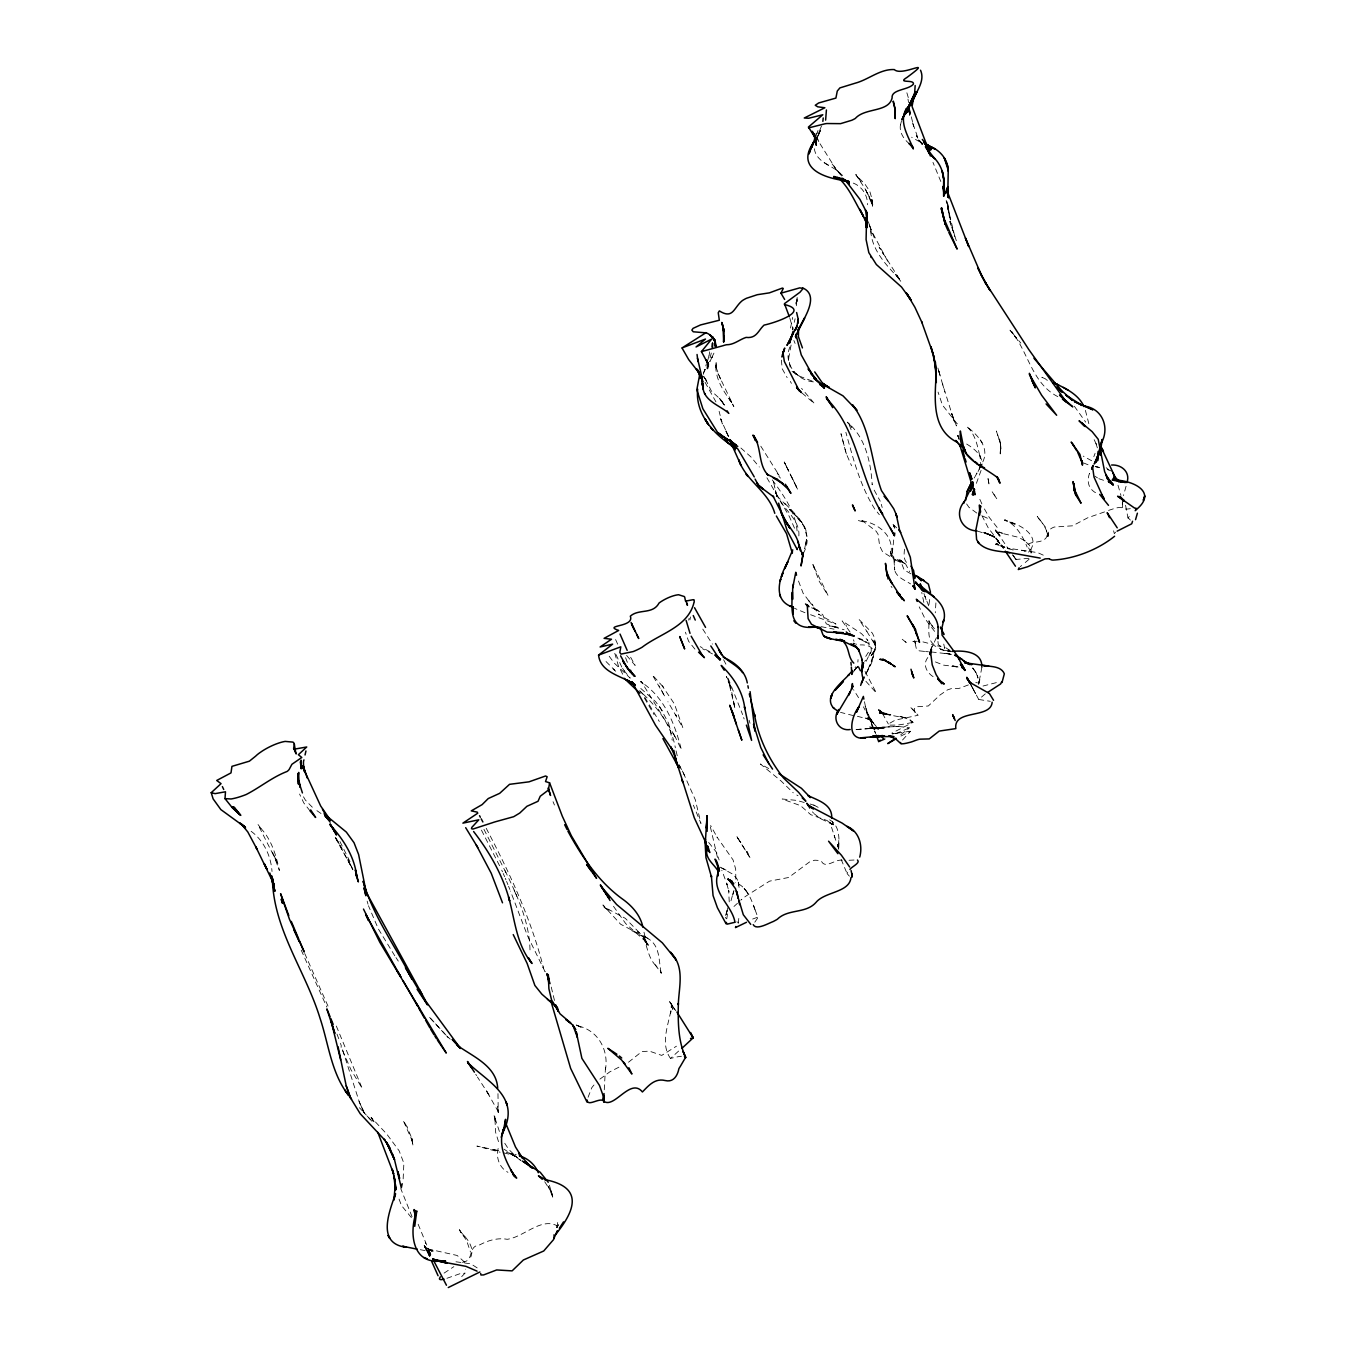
<?xml version="1.0" encoding="UTF-8"?>
<svg xmlns="http://www.w3.org/2000/svg" width="1356" height="1356" viewBox="0 0 1356 1356"><rect width="100%" height="100%" fill="white"/><g stroke="black" fill="none" stroke-linecap="round" stroke-linejoin="round"><path stroke-width="0.75" stroke-dasharray="5 3.75" d="M935.911 602.895L935.284 612.793M1047.883 535.535L1045.408 527.111L1037.238 516.483C1046.679 527.976 1055.188 540.993 1033.628 542.298C1019.424 545.214 1036.137 549.892 1026.373 553.011M871.823 655.084L874.993 649.999L871.111 655.592L875.739 648.388L874.739 640.981L874.874 644.558M726.782 918.843L727.714 912.537M893.706 539.942L892.418 552.146L894.74 562.096L893.892 559.384L894.723 570.029L894.401 566.842C893.892 576.47 904.113 579.639 910.554 583.911M892.418 552.146L892.468 548.044M838.771 849.314L838.398 846.381L838.652 850.043C839.262 838.703 840.364 824.685 827.974 818.922M1000.745 445.887L1000.558 453.531L1000.423 442.92L1000.253 453.938L1000.457 443.107L996.355 431.005L1000.542 443.87L1000.169 442.141L1000.999 449.141L1000.304 442.531M797.175 297.439L796.328 304.761M735.85 879.213L735.664 869.06L733.054 859.89L716.951 836.991L717.409 837.754L710.646 825.516M798.854 535.925C800.243 520.195 784.463 510.398 778.361 497.449M838.533 845.093L838.788 840.466M900.452 124.718C899.147 131.905 903.367 138.566 908.571 143.109M557.146 1227.468L557.723 1222.264L556.604 1227.451M943.759 644.1L944.674 648.354L943.878 646.405L949.014 649.914M797.074 298.947L796.887 301.964L797.192 298.083M604.268 1089.766L605.556 1066.053L605.454 1069.528C608.878 1050.171 598.149 1030.441 578.215 1025.967M781.378 360.086L782.226 368.832L787.141 377.629M981.863 667.406L978.812 683.221L975.778 682.475M738.206 923.402L739.173 915.402M849.381 876.179L847.076 873.569L848.229 871.111M790.514 328.016L792.701 317.423M868.077 669.423L873.417 655.219M729.24 901.91L728.63 890.129L729.172 892.129L726.155 881.909L727.274 884.892L726.545 882.993M904.537 549.18C903.842 554.74 903.367 560.977 908.334 563.808M1031.187 551.841L1031.068 553.095L1030.984 548.79L1029.255 544.959L1023.831 540.112L1025.272 541.027M403.156 1178.856L403.868 1163.262L399.173 1150.854L386.697 1133.972L371.069 1117.293L374.273 1122.039L370.764 1116.802L373.154 1121.327M813.414 381.884C795.226 380.155 781.7 360.882 791.26 344.153M1130.379 520.094L1128.09 517.755L1131.768 513.755M928.979 604.488L929.724 599.013M498.144 1148.464C495.838 1157.617 499.364 1167.719 507.941 1172.33M462.413 1262.3C474.905 1260.792 466.956 1246.249 479.821 1244.842C488.33 1240.299 497.669 1237.604 507.263 1239.299C524.077 1236.977 541.247 1216.874 557.519 1225.994M709.019 355.781L709.713 351.797M689.916 619.895L690.492 616.929M461.684 1276.64L464.888 1273.267L465.65 1269.148M792.531 329.542L792.921 327.271M978.71 683.763L979.456 679.915M981.083 470.413L976.286 483.617M818.448 135.583L819.295 131.6L816.617 138.77M703.306 374.307L706.256 364.374M857.873 662.101L858.043 659.592M732.715 895.096L733.596 891.282L730.426 902.859M794.243 322.321L795.108 318.762M980.371 464.277L978.947 470.363L981.151 464.735M791.107 345.051L788.717 357.967L790.395 368.561M710.052 357.865L711.425 352.526M688.662 620.133L689.136 618.268M900.469 124.905L901.571 120.582M727.952 907.605L725.494 915.724L727.748 908.69L726.172 914.402L728.579 911.435M1028.95 558.299L1015.932 559.469L1018.305 557.452M1126.056 486.296L1123.48 495.567M978.591 684.458L980.269 678.22L978.812 683.221M470.769 1257.114C474.939 1247.13 466.65 1237.892 460.125 1231.401L464.82 1236.842L459.328 1229.689L466.701 1240.757L470.498 1252.13M732.901 894.299L733.952 890.468M1089.478 473.702C1090.512 471.142 1082.647 486.16 1096.58 493.296M707.832 359.95L708.968 355.916M803.311 553.384C815.092 532.366 797.379 515.551 783.548 502.195L785.361 504.347L776.005 495.093L777.903 496.855L776.208 493.669M588.08 1097.275L591.725 1087.834A52.867 16.069 -26.4 0 1 594.792 1084.088M882.739 713.849L878.688 708.663L883.298 714.188L878.485 709.663L884.061 714.442L878.518 710.137L884.96 714.663L878.603 710.561L885.993 714.798L878.739 710.985L890.367 715.002L879.247 712.442L892.112 715.002L879.298 713.137L905.469 717.917L913.046 722.341L891.79 733.206M873.247 657.185L869.518 666.61M913.046 722.341L909.978 719.9L913.08 722.358L903.554 724.155A73.258 22.272 -26.4 0 1 896.96 725.07L890.095 725.138L888.35 724.019L895.197 720.121L918.148 715.273L910.232 706.951L917.944 714.731M815.346 137.719L818.177 129.973L816.821 133.702M930.606 650.134L936.589 637.32M982.795 461.854C989.931 447.48 977.184 434.378 966.523 426.394C975.845 434.191 977.642 447.175 980.388 458.379L980.117 455.701L980.49 463.65M931.996 646.337L930.572 649.965M1093.817 456.701L1095.089 453.345M981.252 464.328L977.879 471.939L981.269 464.786M821.516 125.972L819.363 131.159M713.951 353.136L709.798 361.594M816.685 138.871L820.431 130.413L815.956 139.99M927.826 657.507C922.182 664.66 927.097 673.356 933.996 677.169M816.736 138.346L820.668 130.142L818.346 135.007M556.943 1227.688L558.384 1224.722L556.774 1227.892M703.476 372.917L705.273 369.341L703.289 373.273M873.671 652.473L875.01 649.812L873.789 652.287L875.027 649.626L874.23 651.575L874.739 642.575L874.84 644.253M867.976 669.627L865.06 675.22C871.722 664.27 882.79 644.202 860.179 644.914M868.026 669.542L868.704 668.22M898.452 726.443L909.605 727.782L899.943 735.376M710.646 360.001L712.561 356.425L709.883 361.408M975.1 476.515L977.015 472.973L974.167 478.007M1030.357 550.146C1041.035 533.976 1016.695 523.026 1004.627 520.297L1016.254 524.84L1004.694 519.772C1016.169 524.501 1022.661 536.129 1027.153 547.078M866.162 661.27L870.45 652.405L868.789 656.219C876.179 647.202 865.569 639.54 857.28 637.981M868.416 652.236L863.992 659.202M872.976 653.355L874.823 650.727L871.349 655.423L874.925 650.371L871.45 654.999M865.569 660.287L864.687 661.406M855.043 667.762L855.873 666.66M754.8 922.199L757.953 917.588L753.495 905.384L755.546 911.232C751.597 900.333 747.326 886.536 735.138 882.451M852.382 673.101L856.195 668.372M857.992 666.305L854.551 670.034L858.128 666.169M1029.068 559.282L1023.17 564.282M902.537 740.003L910.52 731.291L900.299 736.359M737.461 903.282L733.986 906.452M1115.632 532.128L1114.327 533.688L1113.14 528.942M740.766 900.198L741.664 899.418M1020.254 566.706L1021.644 565.52M599.894 1079.139L609.844 1071.833L621.811 1065.697M678.61 1051.07L670.542 1058.409L677.407 1056.866A26.849 8.17 -26.4 0 1 681.424 1056.273M444.073 1273.115L453.853 1266.673M628.506 1062.223L641.795 1051.629L649.371 1051.103L661.728 1055.409L676.475 1046.188M985.287 693.865L978.727 699.459L990.355 701.323M895.824 733.681L909.605 727.782M752.665 919.046L757.784 917.148M968.387 684.916L958.929 688.441L951.641 688.509L947.454 689.899L939.928 695.069L928.301 705.984L915.876 706.832L914.215 709.002L914.825 712.375M1104.547 511.907L1087.715 517.789L1072.63 525.806L1054.222 527.043A4.915 1.492 -26.4 0 0 1050.544 528.976L1047.629 533.755M1108.564 510.398L1115.208 508.229A17.509 5.322 -26.4 0 1 1121.209 507.5L1124.734 508.873A14.475 4.407 -26.4 0 0 1127.243 509.076L1131.497 508.517M446.921 1278.284L460.498 1273.521L464.888 1273.267M983.015 686.034L999.236 681.882M896.231 733.274L892.282 733.884L910.198 731.257M884.248 727.104L869.518 728.494L883.502 727.189L869.298 728.291L882.536 727.392L869.247 728.003L879.366 728.291L869.671 726.867M736.783 921.86L738.647 922.538M842.296 860.297C835.652 858.687 825.787 868.993 821.702 861.738A28.357 8.628 -26.4 0 0 819.973 860.501L814.736 860.196L809.396 862.043L788.667 877.485L769.564 881.146L746.953 895.435A26.713 8.119 -26.4 0 0 741.664 899.418M856.06 729.562L870.111 728.562M856.399 729.511L884.875 727.308L870.518 728.528L884.892 727.392L871.01 728.443L884.858 727.647L871.552 728.341L884.722 727.935L872.722 728.053L884.18 728.68M849.042 860.263L856.45 859.924M917.317 641.252L912.859 641.388L915.707 642.405L914.469 641.574L915.436 643.303L914.419 640.286L916.453 649.202L919.266 650.846L926.25 651.609L924.555 651.575M821.194 626.675L834.042 629.167M925.673 651.592L928.436 651.761M455.989 1261.792L470.905 1263.86L479.143 1269.165M981.913 515.602L988.27 527.925L1002.796 546.892L997.101 540.891L1003.406 547.061L995.999 543.298L1004.813 547.282L995.49 544.214L1013.39 550.112L1007.186 548.061L1037.781 552.638L1045.798 556.333M949.929 651.236L940.522 649.541L950.302 651.422L944.369 650.694L930.979 643.981L921.47 641.507M957.234 666.83L943.59 665.135L934.25 661.474M956.726 666.728L950.607 666.186L956.811 666.898M931.267 651.948L950.217 654.084M833.838 626.862L844.144 629.76M838.144 627.387L829.025 625.896L833.008 626.387L826.262 623.828L822.821 614.827L816.871 609.827M949.963 653.982L943.929 653.185L952.946 654.745M420.292 1249.69L429.106 1251.368L426.784 1250.757L429.92 1252.673L428.903 1251.469L430.7 1254.486L427.903 1249.012L430.869 1254.995L417.716 1223.214M956.76 666.559L952.59 665.847L958.065 667.033M504.025 1152.956L513.517 1155.21L508.992 1153.329L515.094 1156.092L510.093 1153.346L516.348 1156.939L511.907 1153.498L517.433 1157.787L508.822 1149.515L503.754 1141.718M493.754 1149.854L499.856 1150.905L476.905 1146.091L500.093 1152.21M857.416 716.29L872.772 720.256L864.06 717.527L872.383 720.799L866.026 717.392L871.959 721.731L867.976 717.239L871.857 722.155L868.671 717.307L871.671 723.036L863.433 706.815M853.399 715.612L840.5 712.375M1095.106 466.583L1099.191 467.447M855.517 643.981L856.636 644.219M810.074 804.023L816.905 806.108M506.296 1152.295L516.28 1154.753M1099.445 467.464L1095.818 466.617L1099.818 467.583M804.244 802.498L796.718 800.396L782.124 798.989L800.599 805.684L810.769 814.685L827.126 820.55L831.584 824.329L829.77 821.956L836.872 843.534M1021.61 550.248L1025.322 551.146L1023.187 550.621M820.126 818.312L820.973 818.532M899.672 716.358L905.062 717.883M977.523 531.145L994.745 536.467L983.676 532.654L994.626 536.773L984.303 532.654L994.541 537.061L984.948 532.637L994.507 537.332L985.609 532.603L994.524 537.569L991.609 535.434L998.66 540.925L996.372 539.061L999.796 543.434M813.719 805.04L820.194 808.396M1098.818 478.702L1105.767 481.024M810.566 614.709L835.94 624.048L818.566 614.183L819.278 614.709L808.82 600.793L811.091 603.166M873.925 727.782L878.756 729.443L872.518 722.019M1107.242 469.481L1112.818 471.532M811.6 607.776L818.499 610.641M813.38 608.454L815.21 609.132L814.329 608.81M982.863 516.111L990.388 519.636M804.989 612.709L794.514 608.319M1083.393 462.888L1088.58 464.972M911.029 573.876L904.13 569.91L900.316 559.926L902.299 562.265L899.926 559.808L902.384 561.842L899.452 559.74L904.723 563.537L898.892 559.757L905.588 563.96L909.639 571.707M812.125 381.036L797.43 375.375L792.023 371.273M816.092 609.488L816.939 609.861M709.883 651.66L700.188 646.659M576.605 1025.255L582.538 1027.899L576.249 1024.916M1045.612 378.951L1041.866 377.256L1047.391 380.307M638.862 933.826L620.607 924.216L602.912 904.977L607.234 909.368L603.962 906.944L625.285 918.317L640.54 933.843L637.49 931.792L648.965 939.183M818.278 610.573L814.973 609.064L819.634 611.539M631.574 930.538L646.32 938.471L640.54 934.606L644.236 937.793L645.846 942.267L642.303 935.03C647.337 944.827 647.541 957.404 655.948 965.76L654.558 963.896L661.338 973.303L660.253 970.557L661.27 973.523C658.626 961.743 660.508 946.573 648.812 939.064M768.733 768.547L760.411 764.004L781.107 781.022L793.26 792.836M1091.682 460.752L1083.258 456.125M719.985 867.094L733.172 874.383L737.172 879.23L738.867 885.451L738.257 882.18M605.064 908.164L609.149 910.13M721.646 867.908L726.647 870.399L723.307 868.484M712.459 653.897L702.391 648.677M919.809 141.888L911.639 137.227M853.297 183.111C862.128 186.501 867.738 195.383 867.501 204.756M1057.816 396.63C1032.187 383.629 1028.289 352.153 1011.491 331.389L1016.305 338.339L1010 330.169L1020.848 343.102M921.961 142.838L918.554 140.227L922.758 143.872M798.023 795.752L796.803 795.04M976.761 513.043L968.896 507.246L966.608 503.907M828.313 165.296C821.99 161.737 815.125 156.499 814.38 148.668L815.109 152.245M1094.784 476.142L1097.462 477.854M519.484 1159.533L520.687 1160.329L504.11 1149.227M645.168 936.674L648.643 938.962M824.295 162.635L835.533 169.449L843.059 175.839L836.381 169.941L842.432 176.788L831.55 163.296M951.42 651.643L948.251 649.524L950.742 651.287M321.033 813.515L315.084 809.396M966.659 444.039C974.337 448.734 983.185 455.65 981.947 465.786M1024.899 540.79L1018.441 537.298L996.474 532.027L1002.508 533.264L995.27 530.45L1000.694 536.332L995.135 530.01L1000.169 536.349L995.135 529.772L999.83 536.281L995.202 529.501L1008.423 548.977M801.938 392.952L814.515 403.664L801.566 388.358M640.778 688.441L655.575 701.611L663.067 711.815M740.918 448.022L750.97 456.972L759.326 467.023M1106.191 467.701L1108.92 469.922M643.303 684L640.524 681.627C664.389 696.916 674.763 723.528 681.39 749.732L675.678 737.8M615.726 671.271L604.861 660.372M251.131 831.296C263.861 840.669 270.929 855.924 272.014 871.501M312.321 807.227L305.354 800.057L302.202 794.565M446.497 1035.848L451.073 1039.899M614.421 670.135L613.149 668.983L614.2 669.915M896.723 527.84L892.112 523.602L894.79 528.179L892.892 524.009L894.723 526.365M791.887 511.89L789.717 509.619L792.972 512.924L789.701 509.483C796.752 517.094 806.922 524.501 806.667 536.01L804.345 526.298L794.124 514.077M794.158 514.127L796.396 516.314M814.092 813.685L820.329 818.583L834.143 825.177L832.245 823.177L833.415 824.668L831.855 819.888M639.608 690.645L644.303 695.442L639.998 691.204C656.812 706.222 671.457 725.053 675.339 747.8M694.933 649.134L688.594 641.269L685.424 632.218M808.82 600.793L803.125 593.25L797.413 578.165M445.887 1034.984L428.852 1016.542L447.989 1037.459M411.393 1217.603L401.478 1205.535L398.206 1196.856M359.425 1107.716L362.137 1110.598M626.591 655.423L635.167 665.406L629.947 656.016M922.046 143.567L918.419 139.583L922.165 144.465M362.967 1111.428L371.866 1121.192M813.515 813.075L812.447 811.854M370.527 1119.7L364.205 1112.801L359.103 1101.614L364.306 1113.107L359.289 1101.903L340.492 1043.357M663.406 687.204L662.203 685.848L674.39 703.917L682.865 727.782L667.915 701.713M932.708 626.557L931.979 625.743L935.165 629.557M310.032 810.888L303.812 802.972L299.574 794.04M708.663 842.415L716.578 852.399L719.121 859.975M798.701 518.653L802.769 523.586L798.667 518.636L800.769 521.026M779.141 475.329L777.225 473.125L778.802 475.142M1074.359 406.258L1085.698 422.123M932.199 625.98L928.131 619.861L929.64 623.184L928.928 620.15C929.318 630.082 925.589 645.829 941.081 646.354L938.505 645.287L940.064 646.117L938.301 644.609L937.64 638.812M772.276 479.905C783.226 494.838 795.599 511.873 797.091 531.01M874.993 729.443L870.959 724.714L874.213 729.46L871.45 723.765L875.586 733.342L871.535 723.511M662.915 686.645L652.355 674.915L664.61 696.035M777.361 472.566L760.818 446.209M891.078 586.368L892.011 587.504M655.948 965.76L656.965 966.981M934.589 631.371L925.097 618.828L919.198 606.861M997.135 527.399L989.304 517.484L983.558 507.432M865.908 681.305L876.366 692.967L864.416 670.237M778.886 476.21L780.412 478.092M879.349 514.721L877.196 512.043M675.864 1010.745L672.661 1006.711L674.898 1009.678M900.757 281.268L895.333 274.387L900.282 280.082C886.688 265.335 870.399 249.504 870.654 227.825L871.552 236.181M737.257 837.296L750.563 858.568L736.562 835.923L738.291 839.059M644.388 698.052L654.067 714.629M644.795 697.289L659.304 721.46M850.076 632.065L842.127 620.895L861.518 633.659L867.857 640.524L867.416 639.795M870.094 718.68L865.196 706.256L867.196 713.222L874.281 724.375M996.931 539.569L1003.525 548.638M874.84 509.127C860.128 486.007 853.127 458.481 845.873 432.293M624.099 670.678L630.201 678.119L614.234 663.067L607.403 653.829M1012.644 554.875L1015.898 559.282L1012.779 554.994M739.851 841.195L740.817 842.483M544.722 1181.754L551.519 1192.416L548.146 1186.195L553.112 1197.738L550.79 1189.602L552.74 1197.145M1038.442 518.162L1039.171 519.162M871.705 720.917L873.484 723.375L870.06 718.629M670.576 1058.544C659.152 1042.595 669.898 1022.119 671.779 1004.898L670.61 1013.39L671.491 1003.762L672.83 1009.406L670.034 1001.931L673.339 1007.694L669.389 1001.626L675.169 1009.864M972.964 668.305L976.523 673.288L972.71 667.932L976.184 672.932L978.303 679.017L977.405 675.576L978.591 682.136M836.635 170.246L819.38 142.719M922.283 144.482L916.334 135.515L918.351 139.244L912.215 121.548L913.69 126.447L909.351 108.938M728.85 398.495L732.765 404.054C724.324 392.359 714.798 379.239 715.849 364.018L715.883 367.001L716.087 361.171L716.324 368.425L715.765 366.578L720.528 379.019L718.07 373.815L733.85 406.512L729.85 399.918M1013.83 556.485L1015.932 559.469M726.172 918.554L725.426 917.317M874.552 642.863L875.756 648.219L874.501 637.727L872.4 633.167L858.958 619.404L866.942 631.54M866.874 631.438L875.654 645.846M706.645 380.985L702.645 375.053L706.679 381.019L704.171 377.07M642.541 683.356L641.185 681.39L674.186 734.986M896.757 275.183L901.435 282.116M980.269 439.836L982.32 442.887M624.37 671.05L622.607 668.372M487.753 1093.072L486.516 1091.072L489.55 1095.733L477.414 1076.986M464.6 1262.131L457.158 1255.47L426.496 1248.622L433.886 1251.215L426.038 1248.164L432.259 1251.418L424.784 1246.673L431.632 1256.741L424.462 1246.13L430.361 1256.656L424.191 1245.554L429.564 1256.334L424.021 1244.927L429.191 1255.775M395.969 957.59L398.291 961.116M899.265 278.811L879.146 247.046L883.536 254.47M846.025 625.336L846.72 626.404M702.781 629.116L712.409 644.117M394.799 955.827L378.324 928.894L368.442 905.723M724.443 405.224L721.85 401.223L724.104 404.715M659.609 706.578L668.694 723.443L672.237 740.274M705.069 382.307L715.934 401.868M705.493 379.188L711.341 390.969L719.544 398.511L724.375 405.122M766.92 477.804L789.429 516.67L794.514 528.179M487.346 1092.428L499.211 1113.344L497.194 1105.818L498.245 1112.513L497.957 1092.377M858.568 697.696L853.551 689.662M613.488 906.3L625.658 923.555L646.998 942.708L644.083 939.538L648.626 945.234L644.1 938.894L647.71 945.115L644.185 938.555L647.321 945.03L644.27 938.216L646.981 944.912L643.659 930.775M887.655 261.166L871.23 230.283M475.753 1074.291L476.583 1075.647M882.434 713.442L888.35 724.019M622.709 674.22L618.387 665.881L614.454 652.1M873.044 640.371L874.654 643.1M747.444 852.449L746.732 851.263L748.004 853.449L747.156 851.992M672.949 733.189L676.186 738.698L674.593 735.935M335.712 837.737L342.051 848.466L335 837.144L352.577 869.111M621.777 667.016L615.234 652.897M874.196 490.126L880.23 501.195M617.641 644.134L614.505 637.1M663.677 694.391L659.101 685.899M336.102 838.466L352.933 869.772M790.345 381.443L791.412 383.358M481.448 830.126L500.991 868.518M978.727 699.459L971.489 685.916M969.608 682.593L975.557 693.594L970.421 683.848M483.956 829.347L505.89 872.484L505.11 870.874M728.155 679.814L726.324 676.356L730.935 688.34L728.85 681.644L730.816 687.458L735.003 708.646L728.392 680.627M841.144 859.382L847.076 873.569M683.271 772.818L695.323 799.803L700.95 823.448L693.391 805.193M486.194 828.262C509.653 872.84 531.094 918.893 543.468 967.913L543.061 966.93L545.129 971.828M339.932 841.534L350.696 863.094M679.237 765.174L681.983 770.496L679.237 764.869M723.612 659.728L726.63 665.576M682.305 770.954L684.983 776.344M869.467 197.129L865.586 189.433L872.637 205.688L870.891 198.349L872.688 206.417L871.603 198.79L872.671 207.705L872.111 199.366L869.806 191.399L864.738 183.789L856.06 175.195L861.043 181.874L855.839 174.399L865.247 189.077L872.84 204.468M816.566 137.21L819.244 142.566L816.685 137.007M785.616 464.854L784.209 462.04L797.209 488.414L784.327 462.142L788.412 470.464M928.691 605.81L924.962 596.335L926.08 599.793M352.204 868.162L347.95 859.501L352.509 868.976M747.58 852.721L747.97 853.517M301.218 950.149L326.847 1007.135M505.025 870.671C517.721 896.672 530.467 923.877 529.993 953.522M1094.156 439.7L1096.377 444.327M725.985 431.106L727.782 434.886M797.514 489.143L792.209 477.905M498.516 1141.667L495.652 1132.43L494.787 1116.208L495.635 1122.87L494.042 1115.242L499.906 1133.006M412.055 1216.722L400.749 1188.602M727.731 434.734L726.002 430.988L728.494 436.479L720.578 418.767L722.324 423.987L719.121 411.343M304.727 953.505L328.338 1006.881M728.189 678.407L742.63 714.612M814.142 567.232L828.126 595.606L819.244 581.351L812.227 562.859L814.142 567.232L813.515 565.825M981.88 503.907L978.761 496.855M958.353 436.886L957.845 435.751L959.116 439.429M846.381 453.972L840.991 433.683L846.076 453.294L851.568 465.769M501.737 870.162L502.483 871.823M923.843 602.437L921.741 592.369M514.11 890.078L515.433 893.096M515.534 893.333L516.856 896.333M503.212 873.484L504.618 876.705M956.336 240.707L950.031 221.452L952.98 230.808L950.081 222.503L947.319 200.451M545.01 971.574L527.569 935.945L510.466 891.062M553.045 801.718L554.451 805.023M505.28 878.281L505.941 879.841M940.827 181.535L932.962 162.381M793.87 340.509L795.108 343.458M506.585 881.417L507.907 884.637M336.322 1026.051L362.205 1088.41L350.916 1069.63L340.932 1046.798M425.309 1242.52L425.733 1243.588M874.281 237.876L868.145 222.164M549.417 1185.229L552.4 1195.806M508.568 886.248L509.839 889.451M875.298 644.676L874.366 642.32L875.739 647.71M625.557 657.677L627.574 662.864M874.383 642.388L875.518 645.253M336.983 1034.086L339.864 1041.645M837.449 845.076L838.584 848.161M725.053 878.959L721.833 870.298M923.894 593.47L925.097 596.759M1117.988 485.211L1120.954 495.398M871.111 229.995L868.365 221.757L870.806 229.232M1125.565 505.296L1128.023 518.263M853.466 639.778L854.026 641.337M834.872 837.805L834.194 835.652L834.618 837.008M890.672 552.621L891.689 555.553L890.112 551.841L893.401 556.791L902.215 563.13L894.553 559.638L890.706 554.909L892.536 558.35L895.536 560.011L882.603 551.824L879.654 545.909L878.061 534.213L876.112 531.196L862.077 520.45L864.433 522.213L858.195 520.501C875.281 521.111 894.824 534.501 890.807 553.723L890.434 550.909L890.807 553.723M743.63 717.51L744.139 718.968M951.743 413.648L956.455 425.92L953.336 419.36L957.183 423.852L942.42 405.037L938.064 392.07M867.23 713.273L865.382 706.323M789.887 318.321L793.023 329.389L792.429 326.542M951.81 413.851L953.912 420.292L942.539 384.019L944.895 392.087M1095.902 443.327L1097.36 447.87M717.443 857.399L710.256 826.397M906.876 92.801L908.351 97.818M938.861 371.273L942.64 384.358M937.894 368.018L940.183 375.849L938.301 369.324M881.264 504.33L882.197 507.483M837.872 846.076L837.398 844.466L838.33 847.686M749.105 720.189L750.004 723.256M367.137 901.113L368.001 904.198M773.53 481.939L776.09 493.16M1085.393 410.36L1089.156 424.835M954.81 236.469L946.2 200.688L950.42 220.011L947.217 201.519L948.471 212.4L947.522 202.722M551.265 987.1L554.553 1000.796M776.954 496.567L774.683 487.109M999.745 439.751L1000.779 446.277L1000.423 442.92M676.068 750.885L677.542 757.055M868.772 642.117L869.162 643.812M864.501 701.713L865.298 705.849M776.073 493.092L776.751 496.296M738.308 882.451L739.325 889.163M796.294 304.117L795.989 302.574L796.43 305.761M851.11 429.649L848.28 422.496L851.721 427.394L847.28 422.14C865.535 437.344 870.806 462.159 872.213 484.77L872.094 484.007M907.978 99.124L908.571 102.48M909.707 109.548L910.452 115.684M872.111 199.366L872.552 208.044M909.52 109.378L909.74 116.87L909.588 109.972M1122.327 502.669L1122.446 507.737L1122.429 500.534M788.277 356.238L788.345 359.832M874.739 642.032L874.756 643.236M1047.9 533.637L1047.883 535.874L1047.951 533.806M1048.002 533.976L1047.849 536.213L1048.002 533.976M1048.018 534.145L1047.798 536.383L1047.595 531.738L1048.018 534.145M1047.985 534.654L1047.747 536.552L1047.985 534.654M806.447 539.773L804.667 548.553L806.447 539.773M806.515 539.858L805.837 543.993L806.515 539.925M870.705 664.27L869.467 666.745L870.705 664.27M857.84 666.457L854.466 670.152L857.84 666.457M898.214 726.46L884.434 727.104L898.079 726.477M837.567 627.37L833.686 626.591L837.567 627.37M905.316 717.883L899.892 716.443L905.401 717.9M832.737 824.092L830.72 823.194L832.686 824.16M832.245 823.906L833.262 824.482L832.33 823.906M799.108 376.002L795.904 373.781L799.108 376.002M862.823 640.574L858.992 638.761L866.67 642.575L862.823 640.574M906.13 642.388L902.181 639.235L906.13 642.388M796.04 373.883L793.531 371.51L796.04 373.883M721.612 400.851L719.612 398.63L721.612 400.851M261.03 828.55L257.776 824.194L277.505 863.213L272.556 852.161L279.387 870.45C276.115 855.483 271.709 840.059 261.03 828.55M812.871 605.268L811.82 604.064L813.007 605.437M745.953 890.807L744.122 888.417L747.987 893.57L745.953 890.807M996.762 498.72L992.05 491.618L996.762 498.72M724.019 404.63L721.816 401.088L724.019 404.613M407.037 1126.819L403.139 1120.344L412.309 1141.006L411.36 1137.26L413.055 1145.888L411.749 1138.176L407.037 1126.819M676.305 715.815L675.441 714.375L676.305 715.815M430.75 1254.656L428.055 1249.147L430.801 1254.825M875.264 644.592L874.349 642.252L875.264 644.592M959.116 439.208L957.845 435.327L959.065 439.124M866.959 712.493L866.213 709.917L866.959 712.493M734.613 705.9L733.511 702.018L734.613 705.9M411.936 1139.057L411.749 1138.176L412.8 1143.922L411.936 1139.057M988.965 483.923L987.744 476.82L988.965 483.923"/><path stroke-width="1.5" d="M298.083 783.768L298.693 772.412L298.201 779.886L300.134 787.294L297.913 773.581L298.201 779.886L302.422 792.921M814.651 139.651L814.651 135.854M797.26 548.129L797.243 549.57L787.073 530.467L778.615 503.127M723.782 340.509L723.918 335.847L723.663 341.78L723.036 326.762L723.697 331.44L723.443 329.355M784.649 299.456L780.954 293.167L783.26 288.472L782.412 288.065L769.394 292.862L757.292 294.71L746.461 298.286A11.289 3.424 -26.4 0 0 742.342 300.608C733.681 307.49 733.189 319.694 719.358 310.897L718.256 312.744L719.324 320.236L700.543 324.931L693.069 328.355L691.865 330.118L693.255 331.779L705.764 332.847L682.119 347.882L705.476 339.068L696.052 346.966L711.663 339.085L701.442 351.611L707.73 363.272L706.374 359.781L708.374 366.222L707.646 362.272L707.408 368.561L708.459 363.95M887.027 575.486L887.163 572.452L888.061 579.063M705.51 839.449L706.307 846.364L709.798 852.568L707.747 846.127L708.408 849.093M1137.396 513.212L1135.548 519.67M705.493 839.737L707.035 815.77L707.154 831.33M965.642 500.33L967.116 491.703L971.303 483.041M505.347 1122.751L505.568 1119.31L503.212 1131.735C520.687 1096.987 488.024 1082.173 467.667 1062.612L471.752 1067.714L467.464 1061.494L474.414 1072.155M706.883 851.026L706.73 849.263C705.239 859.196 714.256 864.213 718.222 871.281L717.714 868.043L718.07 875.908L718.29 872.213C710.815 892.18 730.884 903.74 734.749 921.063M867.23 215.536L866.874 221.316L866.942 212.028L867.382 222.452L865.484 209.977L865.84 210.858L859.992 199.417L846.517 181.738L849.331 184.179L842.618 178.416L849.28 183.467L841.567 178.263L847.737 181.857M792.429 550.926L792.294 553.214L786.582 533.755L776.361 516.026M808.447 805.871L806.905 803.26L809.21 806.379L807.566 804.684L813.498 808.922L807.701 805.057L842.093 823.075L853.433 830.906L847.076 826.38C859.06 831.33 862.958 845.398 859.721 857.111M803.176 552.57L801.04 565.977L803.294 553.367L802.888 556.079L801.786 552.994L803.074 556.146L798.752 544.519L800.362 550.807M604.03 1093.529L603.369 1100.936C613.912 1109.937 630.354 1076.901 642.405 1091.97C648.422 1085.8 654.88 1077.935 665.203 1080.546C673.542 1082.613 677.576 1075.562 678.881 1068.731A35.222 10.712 -26.4 0 1 680.187 1066.613L685.644 1057.273A11.763 3.576 -26.4 0 0 684.424 1056.375M792.684 588.097L792.582 599.403L792.328 592.199C791.429 612.353 789.853 630.015 814.515 627.082L812.024 626.964L820.719 627.659L815.719 627.167L820.787 628.93L822.973 634.862L825.143 637.049M894.452 535.891L894.723 533.061M798.582 327.542L798.396 336.661L802.43 347.899M908.656 107.48L908.198 111.684L910.198 102.514L907.452 112.311L910.435 103.327L906.011 113.514L914.486 95.496L915.164 85.53M697.679 389.206C695.103 411.817 711.476 431.92 729.325 443.802L724.952 440.039L732.833 447.039M822.855 121.362L823.228 117.955M862.484 667.728L862.043 659.423L862.348 660.236L858.229 648.66L859.331 651.1L855.28 645.897L857.331 647.846L843.246 641.269L828.923 638.405M301.134 760.157L300.642 764.428L301.252 760.97M723.935 339.373L723.612 342.085L724.07 331.559L721.816 322.44M1126.904 482.651C1130.667 472.295 1121.598 464.379 1111.581 465.023M303.981 759.885C301.676 763.937 307.744 782.412 303.185 765.564L307.27 778.073M864.162 677.068C861.891 681.949 860.67 664.796 863.365 663.016L861.891 671.559M793.43 584.131L792.701 587.979L795.769 572.283L796.548 575.215M861.84 671.525L863.552 662.796M974.303 490.923L973.455 494.906L974.388 490.77M402.19 1183.72L401.308 1187.822L394.46 1159.55L386.477 1142.261L389.494 1147.447L383.951 1139.108L385.121 1140.43L360.221 1113.734L350.56 1097.987M305.049 754.97L305.947 750.97M272.37 879.315L274.556 891.011L271.776 878.62L274.946 891.231L271.776 879.739L255.843 846.907L257.199 849.551L247.809 831.974L241.114 823.77L245.538 828.024L240.639 823.567L245.402 827.652L240.165 823.346L245.317 827.482L239.91 823.245L245.216 827.313L220.842 809.583L213.112 798.87L211.214 792.684L221.062 783.649L216.706 780.48L230.995 772.903L231.944 766.36L249.385 761.174L255.623 756.173A20.137 6.119 -26.4 0 1 259.199 753.156L262.2 751.088A24.95 7.577 -26.4 0 1 267.285 748.071A23.035 7 -26.4 0 1 280.861 742.393A22.018 6.695 -26.4 0 1 285.184 741.41L292.913 742.105A30.951 9.407 -26.4 0 1 294.133 743.495L295.879 753.122M480.685 1273.521L480.973 1275.013L483.634 1274.928L496.669 1269.945L512.11 1270.877L523.365 1259.995L543.722 1250.995L553.536 1239.604A32.968 10.017 -26.4 0 0 554.146 1237.367L554.045 1234.774M781.802 356.933L784.7 348.051L782.582 354.713L783.446 351.17L782.853 355.679L783.022 356.662L782.988 352.763L784.344 361.459L799.311 390.85L796.565 387.257L801.345 392.562L796.955 387.969M587.08 1099.987C587.47 1106.903 598.505 1098.157 602.878 1100.445L603.708 1095.292L603.861 1102.208L603.522 1096.784L599.488 1085.478L581.894 1058.375L576.181 1031.543L577.368 1037.306L572.842 1025.017L575.724 1029.679L572.3 1024.661L565.876 1019.475L570.757 1023.034L560.079 1013.864L551.553 999.931L548.909 988.829L548.265 974.828L548.807 982.947L547.875 974.388L549.112 981.337L546.858 973.744L550.044 983.625M974.167 490.703L973.1 494.787L974.54 489.516M694.221 601.81L694.136 599.911A4.78 1.458 -26.4 0 0 692.458 599.81L685.543 601.149L684.933 598.352A37.036 11.255 -26.4 0 0 684.373 596.572L678.593 594.742A16.492 5.017 -26.4 0 0 669.559 597.182A16.069 4.882 -26.4 0 0 659.067 603.013C652.694 614.844 638.761 608.488 630.32 616.2C634.828 627.489 602.352 624.811 618.658 630.455L604.098 638.337L611.471 639.252L600.098 646.981L612.641 644.151L598.572 655.118C600.522 673.118 622.76 676.068 635.116 684.797L629.133 681.373L635.252 685.119L629.574 681.509L635.269 685.509L631.896 681.695L655.49 725.206L672.322 749.715L670.796 746.834L675.61 758.207L673.746 750.224M972.862 482.228L970.303 491.414L972.981 484.295M992.151 702.205C990.88 719.138 953.149 708.9 955.844 728.613L939.216 731.07L929.233 738.918L919.893 739.173A9.865 3 -26.4 0 0 916.741 739.986L913.791 741.088A14.865 4.526 -26.4 0 1 910.859 742.105L906.978 743.088A69.393 21.103 -26.4 0 1 903.91 743.681L901.096 743.885L900.587 742.495M726.172 922.334L727.257 924.148L735.291 922.182M753.224 924.639C756.156 930.538 768.021 923.47 773.208 921.538A24.222 7.373 -26.4 0 0 777.378 919.232C788.158 908.571 805.701 913.961 815.922 902.486C824.753 891.519 849.517 892.757 850.958 877.62M793.107 331.203L789.48 343.17L793.074 333.22L786.989 345.407L796.938 326.237L798.26 319.406L796.616 312.524M693.933 602.708C688 627.133 659.762 633.625 642.083 647.27A22.052 6.695 -26.4 0 1 633.218 651.558L620.963 654.117L619.811 652.456L620.811 646.812L598.572 655.118M974.354 489.465L972.71 494.686L974.439 489.296M860.619 685.373L863.687 677.898L861.365 683.051M501.212 1137.226L504.347 1127.361L502.195 1134.735L503.5 1129.04C497.567 1145.837 506.296 1162.397 514.738 1176.466L510.551 1169.736L516.077 1177.771L512.67 1174.11L516.755 1178.025M974.235 489.262L972.32 494.584L974.303 489.109M815.448 137.414L811.176 147.838L813.77 142.109C795.074 168.466 824.651 178.229 846.178 180.873L833.72 176.45L843.856 180.67L837.364 177.195M902.164 119.531L906.74 108.056C898.13 121.616 908.367 136.159 913.368 148.923L911.096 145.295M902.232 119.379L908.537 106.666L902.282 118.904M825.618 120.108L826.414 109.972M1091.716 469.057L1093.156 465.345L1091.682 468.701M792.735 549.824L784.751 568.639L787.819 561.757C780.429 574.808 771.581 598.81 790.887 606.437L789.955 605.929L793.531 607.844M852.382 673.101L851.839 674.424L851.348 667.033M972.76 484.55L963.489 503.347L964.489 501.432C953.861 513.093 961.218 530.365 976.947 530.942L975.608 530.535M909.995 105.48L911.486 102.073L909.978 105.395M1002.016 682.509L1004.338 673.796C1001.084 665.864 990.355 666.66 983.422 665.576L988.761 666.05L964.608 662.745L971.862 664.61L964.472 661.965L970.15 664.61L963.421 660.728L967.472 663.457M816.38 137.532L815.448 140.38L815.176 136.312L816.312 145.295L815.109 137.617L808.413 127.057L822.804 114.752L808.701 118.243L804.278 118.006L824.855 107.751L817.753 106.819L815.261 105.26L818.719 102.937L835.906 98.09L837.279 91.038L839.889 87.903L855.992 82.953A13.424 4.085 -26.4 0 0 858.772 82.072C870.467 77.919 881.468 68.868 894.316 69.58C902.079 77.139 935.572 56.138 907.028 77.394C896.299 83.919 914.859 78.885 913.351 84.208C908.418 90.174 891.011 89.225 892.112 97.954C888.587 112.633 864.992 107.48 855.297 118.464A13.543 4.119 -26.4 0 1 851.788 120.26L840.567 123.65L827.007 123.532A14.17 4.305 -26.4 0 0 824.804 123.837L808.566 127.905M930.063 652.863L931.521 649.66L929.911 653.778L930.911 650.711L930.199 654.66L930.538 651.744L932.233 664.898L936.115 674.661L941.962 683.746L937.708 678.763L944.234 684.051L939.233 680.559M554.062 1238.062L557.502 1230.74L555.892 1234.146C576.164 1209.23 582.792 1186.805 544.824 1179.618L546.756 1180.313L538.451 1175.855L542.264 1179.313M735.867 926.47L735.477 927.589L746.495 922.283M440.31 1276.81L439.446 1278.674A7.577 2.305 -26.4 0 0 441.937 1279.572L444.056 1279.132M448.26 1287.556L479.905 1271.979M563.537 1221.875L559.367 1228.231M876.298 735.155L878.637 741.512L880.264 740.156M1135.192 510.72L1136.65 508.568L1135.464 508.127M1136.023 509.839C1159.516 490.787 1129.667 479.295 1112.106 480.041L1125.395 482.516L1112.717 479.007L1121.226 482.041M852.653 670.474L848.229 675.407L849.161 674.441C841.907 682.61 822.482 696.764 834.008 708.51L833.364 707.849L838.262 711.493M1019.119 567.757L1018.305 569.537L1027.729 566.723L1045.103 558.875L1048.849 558.689M849.907 869.399C851.585 866.721 860.857 862.874 857.467 860.009M681.915 1048.324L693.17 1037.865L676.932 1012.085M895.875 738.139L887.739 743.613L896.35 738.647M987.965 692.204L1000.609 683.966L1001.694 681.831M1117.107 531.162L1131.718 523.789L1132.548 521.263M884.807 738.986L878.671 741.562M690.526 1038.493L693.17 1037.865L690.39 1032.526L693.119 1037.747M880.434 735.715L870.552 737.24L880.654 735.749M870.552 737.24L882.603 735.511M872.705 736.274L878.688 735.596M872.484 736.308L877.857 735.715M952.014 651.405C963.353 650.27 982.473 651.473 981.829 667.05M850.195 729.528C838.398 731.443 831.77 718.544 838.822 709.459L836.838 714.324L850.195 691.882L848.636 695.136L852.975 686.119L851.483 689.289L852.415 683.577L852.585 686.628M808.701 626.794L811.549 626.981M445.073 1261.08L435.056 1260.453L445.361 1261.3M892.214 736.545L874.823 736.681L884.57 735.918L872.823 737.325L883.79 735.732L861.026 737.817L865.501 737.952C845.669 741.156 850.958 716.307 859.009 706.696L856.467 712.222L863.365 696.408L863.84 699.12M445.734 1261.233L434.123 1260.063L447.005 1263.148L432.717 1258.995L436.768 1261.487L433.462 1258.944M415.156 1215.196L414.105 1209.552L415.275 1216.485L415.156 1210.45L414.733 1226.349L416.784 1210.908C409.343 1230.18 411.021 1262.826 438.683 1261.097M437.344 1260.961L465.955 1266.351L477.075 1271.165M1009.678 552.74C998.931 550.96 985.371 551.197 977.846 542.01L978.896 543.4L976.591 539.519L975.896 529.908L980.676 505.991L979.439 515.348L979.693 505.432L980.608 512.043M894.011 736.596L888.773 735.884L895.74 738.935L900.384 743.207M417.326 1249.198L402.63 1246.232L406.681 1247.317C376.002 1244.045 389.291 1211.755 395.545 1193.67L393.884 1200.094L395.359 1184.11L395.511 1190.246L393.884 1175.957L395.257 1181.585L392.223 1169.228L393.732 1174.008L377.816 1132.362M808.21 606.166L808.905 606.691L807.227 604.708L808.108 618.658L811.498 624.302L827.143 632.116L843.212 632.71L835.72 632.523L849.5 634.54L845.517 633.76M844.754 633.625L854.331 636.066L849.636 633.964M1006.237 551.994L1040.205 558.096M833.804 631.913L837.245 632.71M853.314 643.473L854.399 643.727M826.94 637.845L830.957 638.795L823.973 636.134L826.804 637.795M846.059 180.602L836.008 177.941L848.958 181.585L837.974 178.026L847.263 181.196M956.522 655.728L954.658 655.067L962.93 660.033L957.302 656.135M839.94 639.286L842.907 640.354M1109.089 482.244L1112.683 483.821L1108.259 481.227L1113.107 484.617L1107.089 478.329L1113.225 485.092L1105.971 475.227L1108.174 479.193L1104.665 471.752L1098.207 439.276L1092.139 431.649L1079.071 420.784L1085.207 426.564L1081.41 422.75L1084.241 425.818M849.11 181.84L839.245 178.077L847.5 181.568M519.348 1155.821C527.857 1158.227 534.993 1164.533 538.298 1172.754M519.534 1155.888L522.162 1156.888M423.886 1257.487L427.259 1258.792M920.453 578.893L923.995 580.588L916.47 575.927L921.385 580.775L919.215 577.656L913.334 574.3L914.113 574.707M820.346 384.68L823.838 386.155L820.194 384.375M1053.12 382.561C1064.918 387.952 1078.427 394.088 1084.003 406.631M922.131 579.554L928.385 584.08L930.504 592.318M802.549 287.862C820.939 295.727 802.549 320.287 797.769 331L804.6 317.982L795.43 336.559L796.65 333.542L795.921 337.949L796.074 335.034L801.26 354.916L812.159 374.442L808.142 368.815L816.159 379.256L811.058 373.697L824.363 388.308L819.753 382.714L813.905 378.307L824.584 387.477L819.77 384.545M732.308 881.332L727.663 879.112L730.816 880.824M925.3 144.058L935.267 149.228L930.419 146.567C940.522 150.55 948.183 160.025 948.251 171.11L947.522 165.771L944.234 157.804L948.251 170.28L947.742 196.298L947.793 186.619L947.963 196.823L947.369 187.535L948.268 197.315L946.912 188.45L948.454 197.552L946.691 188.908L948.641 197.79L946.505 189.332L968.726 246.538L965.438 238.012L981.829 276.132L977.981 268.2L985.643 283.167L981.591 275.675L990.1 290.574L985.27 282.489L1028.865 349.645L1066.274 401.935L1059.528 395.003L1072.782 406.851L1062.46 399.223M924.877 143.906L931.403 147.211L926.216 144.295M974.727 461.735L976.879 462.837M723.155 657.168C734.206 661.948 745.037 670.423 747.292 682.949M705.645 332.593C711.307 334.644 716.307 339.848 715.578 346.238L714.578 340.068L709.849 334.779L714.561 340.034L715.578 346.272L714.578 340.051L712.748 337.271L714.578 340.051L715.578 346.305M997.965 477.617L999.66 482.533L996.592 476.566L997.152 477.312C979.659 464.227 958.15 457.803 960.353 430.988L963.387 446.31L966.557 454.057M976.998 463.871L984.592 467.922M522.196 1160.973L540.213 1172.279L548.231 1182.263M1121.361 481.787L1113.581 477.566L1118.853 481.838M1049.493 559.028L1051.392 559.859A19.442 5.916 -26.4 0 0 1052.968 560.096C1075.105 558.774 1098.106 549.502 1114.615 536.247M634.828 684.594L628.184 680.797L632.15 684.272L627.235 679.797M731.07 880.925L728.189 879.298L733.765 883.824L729.02 879.858L735.511 888.722L738.291 898.282L736.494 891.163L737.562 894.875M1063.443 387.477L1068.121 390.206M838.669 178.144C849.89 188.196 855.517 203.654 863.552 216.452L859.907 209.383L867.365 224.791L864.874 217.808L867.043 226.266L865.62 218.113L866.823 227.062L865.789 218.18L866.772 227.266L865.942 218.282L866.704 227.469L866.094 218.367L866.569 227.876L866.552 218.909L866.094 239.588L868.823 252.623L876.349 264.522L901.537 287.048L911.215 300.388L906.571 293.32L914.893 307.253L922.08 322.779L921.656 321.813L932.996 353.543L930.928 346.594L935.047 363.103L933.555 355.221L936.115 372.832L935.25 364.018L936.301 382.578L936.165 373.341C935.064 398.037 930.775 429.496 957.675 442.514L955.827 440.446L960.879 446.836L959.573 444.192L974.947 494.754L974.506 491.194M922.605 590.64L915.842 582.487L923.775 591.385L921.843 589.25C933.962 595.691 948.742 606.335 943.268 622.285L943.674 620.082L941.572 629.692L941.759 628.879L942.047 635.1L957.387 655.914M616.895 1054.222L607.878 1048.324L621.573 1059.968L631.913 1074.037L628.862 1067.731M802.21 797.938L805.854 801.21L798.599 792.311L783.565 778.056C768.937 759.546 758.394 737.834 754.478 714.459L754.919 716.409L750.597 699.442M780.954 293.167L799.786 287.862L803.091 288.489L800.006 292.201L784.463 303.659L789.378 316.762M523.891 1162.024L533.264 1168.38L525.636 1161.99L531.111 1167.465L518.602 1153.159L522.738 1158.499L515.5 1147.007L505.737 1123.226M924.538 143.448L931.657 147.838L923.877 142.465L931.555 148.635L924.385 142.566L931.369 149.075L924.826 142.702L930.775 150.041L925.504 143.058L929.419 152.025L912.063 106.463L914.113 95.039L911.096 105.005L915.707 93.462L910.944 104.48L916.876 91.988L911.096 103.446C914.91 93.242 925.741 81.733 920.521 70.207M778.869 773.564L801.447 788.311L810.396 797.582L807.99 795.514C817.617 800.345 832.55 804.176 831.703 818.16M211.214 792.684L215.112 793.633L225.486 791.785L225.011 798.633L231.062 798.972A34.968 10.628 -26.4 0 0 235.317 798.091A32.68 9.933 -26.4 0 0 243.012 795.718A33.188 10.085 -26.4 0 0 246.3 794.463C260.301 787.26 272.251 777.141 287.116 771.445A7.458 2.271 -26.4 0 0 289.303 769.191L291.913 764.292L301.795 757.479L298.388 754.716L306.727 746.986L295.422 748.97A6.238 1.898 -26.4 0 1 293.591 748.427L294.133 746.02A26.273 7.983 -26.4 0 0 294.303 744.071M735.833 444.734L729.053 440.344L733.765 443.548M961.828 667.542L964.675 669.389L960.353 664.355L964.879 670.101L961.811 664.525L964.845 670.508L957.2 655.575L959.048 658.999M759.513 486.329L773.683 496.94L773.022 496.059L783.48 516.805L780.666 511.297C784.344 523.23 795.396 531.162 798.481 543.18L798.023 541.383L798.752 544.671M889.706 663.016L882.671 659.152L891.587 664.406L888.333 662.067L890.689 663.762M737.766 446.412L717.612 432.513L702.866 408.749L696.831 389.748L699.713 374.493L700.052 378.527L699.391 373.781L700.611 377.765M849.263 633.71L852.127 635.676M989.185 693.391L969.506 682.238L971.32 683.78L966.675 678.136L970.201 683.187L966.828 677.288L969.608 682.593M736.291 445.378L729.935 440.988L737.918 449.107L754.258 476.905M549.604 782.836L545.536 781.565L547.146 776.734L545.57 775.988L529.01 781.836L509.551 784.327L499.669 793.345L488.245 798.548L482.126 804.616L471.278 810.871L477.312 812.159L477.719 813.227L462.888 823.143L478.821 819.804L471.82 827.397L471.498 828.702L472.871 829.075L492.33 822.753A23.866 7.255 -26.4 0 1 495.737 821.668L513.687 816.702L519.721 813.075L526.925 806.295L538.027 801.277L540.23 796.26L548.349 790.09L549.604 782.836L562.299 816.193L571.334 835.737L596.589 878.366L586.589 864.416L591.165 870.738M529.704 1166.279L532.501 1168.211M717.188 656.931L720.528 659.27L714.917 654.88L720.138 660.135L710.798 645.965M733.664 443.209L728.85 439.768L736.155 448.26L730.087 439.666M806.769 605.166L808.142 606.166L805.532 603.979M324.796 816.058L330.423 820.244L325.728 816.465L330.118 822.109M973.557 460.854L966.879 454.379M758.479 485.143L763.208 489.431L758.343 485.143L755.089 479.092M763.191 489.431L758.36 485.143M923.436 590.657L924.894 591.741M547.4 999.236L553.265 1004.101L541.925 994.236L534.874 985.473L527.128 963.404L513.229 934.606M846.246 631.964L847.856 633.303M624.133 678.271L639.913 693.204M1057.053 387.511L1061.816 391.528L1057.273 387.138M619.37 1056.002L621.726 1057.985M324.084 813.837L346.356 832.109L354.035 842.737L358.611 854.5L366.662 894.452L363.137 881.214C373.103 916.453 395.783 946.641 412.021 979.168L405.444 967.574L427.513 1004.881L417.106 989.219M325.355 814.956L329.169 818.329L320.694 806.023L303.134 767.852M552.841 1003.762L550.79 1000.728L570.639 1068.392L587.029 1102.123M897.452 592.691L904.35 600.742L896.858 592.097L902.232 599.132L889.553 579.402L892.062 583.809L886.638 572.3L885.451 563.35L887.231 576.215M911.3 145.584L908.927 143.38L912.91 147.363L910.961 145.058M557.808 1008.271L553.706 1004.457L556.808 1007.389L554.994 1005.508L558.519 1011.39L555.672 1004.982L558.35 1011.169L556.808 1008.017M620.59 655.829L627.167 667.796L635.116 676.271M698.51 652.151L704.425 657.677L699.798 652.473L702.425 655.575L691.17 636.184M1134.531 508.042L1117.615 496.211L1124.124 500.55L1119.954 496.398L1123.48 501.364M750.749 924.351L743.308 914.741L738.173 897.74M729.613 439.819L741.105 465.65L738.715 459.769C745.783 480.872 768.479 491.245 774.785 513.314M1099.699 494.398L1108.496 505.347M630.54 672L628.659 669.678L634.54 676.271L630.421 671.661L632.167 673.779L630.489 670.169M1057.053 387.019L1062.155 392.342M910.978 566.198L913.588 570.435L914.825 578.419L913.351 574.232L915.114 576.673M452.294 1039.493L459.955 1047.561L457.158 1045.29C472.6 1056.477 496.567 1065.833 497.686 1088.241M784.378 304.507C811.685 310.948 773.005 323.389 764.123 325.067C758.36 330.135 756.75 338.746 746.088 337.407C739.427 339.559 733.986 344.848 726.579 344.746A13.001 3.949 -26.4 0 0 723.121 345.678L701.442 351.611M728.884 413.377C719.951 405.325 703.849 401.257 702.883 386.985L703.171 389.104L702.018 376.256L702.154 378.171L697.459 358.137M989.507 693.679L993.558 700.306M452.379 1039.611L460.481 1048.476L425.97 1001.44L364.917 889.926M310.032 810.888L315.643 817.465L310.677 809.922M1046.086 403.935L1056.663 415.258L1041.662 395.291L1029.289 374.137L1035.306 387.884L1029.39 373.29M1118.988 481.566L1114.225 476.244L1116.124 479.312L1101.411 447.87L1103.445 451.616L1102.36 449.531M853.805 663.118C847.907 657.643 849.5 648.27 844.059 642.439M915.012 589.199L910.317 557.248L899.537 529.942L896.231 514.5L893.74 508.788L881.468 490.618C871.145 462.379 871.298 429.038 852.449 404.8L856.924 410.343L843.008 395.85L822.584 384.206L829.33 387.545L822.499 383.443L828.736 387.409L822.245 382.799L814.719 371.917M884.027 496.228L888.316 501.093M918.826 585.589L920.995 588.046M628.726 669.847L630.76 672.152L625.489 665.237L628.794 669.915M757.58 442.361L752.936 435.123L755.648 440.802L753.648 435.547C761.919 447.378 757.885 465.65 768.496 475.414L766.903 474.142L778.022 479.753L773.174 477.787L783.429 483.956L779.429 481.109L787.989 489.007L790.904 493.347L787.277 487.075M745.885 474.108L747.953 476.498M1033.916 358.221L1061.799 390.765L1072.494 400.444L1065.833 395.071L1082.308 405.546L1074.274 401.478L1092.868 409.817L1084.478 406.071C1103.242 408.766 1110.157 428.852 1100.699 444.141L1102.157 439.48L1100.004 454.921L1100.309 446.361L1100.513 455.192L1100.021 446.988L1098.36 454.972L1094.292 463.921L1098.513 454.345L1095.834 462.413L1098.394 453.175L1097.529 460.87L1098.089 451.463M1103.123 497.567L1103.92 498.533L1101.784 495.042L1103.97 499.076L1094.021 477.109L1092.563 466.701M432.869 1258.944L434.954 1261.453M700.171 376.307L697.255 369.341L699.171 373.002L688.662 359.56L682.068 348.051M742.596 672.678C736.037 663.237 723.019 660.491 718.663 649.287L721.833 654.745L715.544 643.507M793.819 620.76L795.803 623.235M898.706 529.908L900.723 532.4M351.594 1099.224L344.916 1090.105L348.289 1095.004C331.169 1072.799 328.661 1043.984 320.016 1018.17C305.642 971.167 273.59 929.809 272.403 879.027L274.031 890.417L272.353 879.281M922.3 139.448L926.063 144.194M233.825 806.803L240.114 814.753L232.232 806.684L240.809 815.397L232.401 807.871L225.011 798.633M625.336 1064.358L623.641 1062.206M1015.475 566.215L1005.321 551.163M735.376 449.853L729.528 439.581M696.391 369.137L699.103 372.781M473.6 831.516C489.652 852.263 502.974 875.434 509.653 900.96L508.551 896.943C514.941 919.571 516.314 944.691 532.027 963.489L528.382 957.777L531.298 962.692M705.239 394.308L704.51 393.274M234.69 808.091L238.944 813.871L236.842 810.363M1073.749 445.548L1071.189 442.073L1079.935 454.396L1082.495 465.159L1081.681 460.447L1082.647 463.752L1077.766 452.48M881.502 736.189L883.349 738.732M772.564 769.106L763.14 754.885M437.446 1040.188L446.26 1053.053L379.748 942.132L363.493 909.062M785.293 484.245L787.056 486.804M324.813 814.278L326.999 817.515L322.457 809.159M914.622 588.318L912.876 585.707L914.961 589.046L913.978 586.182M712.731 337.254L714.578 340.051L715.578 346.339L714.578 340.051L712.748 337.271L715.476 343.051M768.92 763.852L760.784 747.546L753.529 724.274L754.987 731.138L750.088 691.628M934.369 596.996L919.877 585.233L921.673 587.029L920.216 583.826L921.572 589.419M705.544 627.387L694.543 607.725M434.835 1036.103L436.581 1038.815M809.227 807.159L809.769 808.074M870.705 256.623L871.298 257.555M858.67 667.203L860.484 670.83M608.166 897.452L600.352 884.875L609.047 898.011L600.538 885.671L616.607 904.486L662.338 942.827L675.186 958.607L670.576 952.217L672.932 954.997C684.543 969.048 678.78 988.253 678.305 1004.677L678.356 1003.372C677.983 1021.644 677.949 1040.781 685.729 1057.714L683.119 1051.476L685.424 1056.883M465.684 827.685L477.787 847.534M837.889 853.687L828.584 841.212L841.432 855.246L849.636 866.976M623.235 661.609L624.591 663.796L622.777 660.728M1072.765 444.226L1076.766 450.819M607.963 897.062L610.064 900.537M832.72 407.664L826.16 396.732L830.601 403.715L826.448 398.511C858.382 429.954 858.958 477.871 882.671 514.229L878.756 507.924L894.316 535.417L890.519 528.382M400.308 975.998L397.003 970.489L400.8 976.862L365.934 914.825L366.273 915.639M430.683 1029.272L433.971 1034.747M418.801 1008.203L424.462 1018.203M402.935 980.558L417.767 1006.355M476.125 844.72L491.228 873.264L502.5 902.808M918.809 639.947L919.504 642.337L915.537 629.828L907.181 615.743L912.927 625.777M1113.005 473.244L1115.598 478.549M416.529 1003.626L420.275 1010.101M812.142 131.329L815.159 136.6L813.447 133.278M726.104 923.843L717.426 907.774L713.053 895.553L711.375 875.823L711.493 877.061L705.951 857.619L704.917 839.517M429.886 1027.882L425.479 1020.051M678.746 767.615L662.898 738.562M912.893 624.709L915.537 629.828M724.223 670.237L721.189 665.406C733.393 676.949 742.935 691.611 744.8 708.629L744.529 707.103M636.828 634.828L638.727 638.506L631.591 623.811L632.879 626.726M727.155 410.851L728.07 412.529M567.859 831.126C582.046 857.111 599.132 882.536 623.607 899.859C632.71 906.605 640.591 915.758 642.88 927.148M335.017 832.279L333.017 828.584L336.508 835.008L330.084 823.94L334.135 830.126L330.152 824.804C343.475 839.449 354.56 856.653 356.814 876.773L355.34 869.925L358.374 881.909L355.848 874.417M1100.784 446.565L1102.564 449.887M479.532 815.685L480.363 817.261M729.816 439.683L734.427 448.361L730.681 440.853M481.194 818.821L482.872 821.956M686.628 602.945L687.475 605.301L686.119 601.386M422.428 995.219L419.546 989.626M948.793 232.435L957.133 249.08L943.607 217.706L941.25 208.468L945.369 224.672L941.522 207.705L945.115 224.113M433.852 1261.046L446.463 1285.251M963.862 450.039L964.336 450.989M695.255 620.082L693.255 615.539M564.655 824.702L567.062 829.516M293.862 748.783L295.337 751.716M635.218 631.54L633.201 627.404M941.013 627.76L943.861 634.591L943.403 632.896M288.794 915.571L280.59 893.689L289.489 919.334L304.252 952.014L299.507 940.895M954.522 718.985L952.641 714.646L954.099 717.849M632.133 625.167L633.54 628.099M730.596 440.836L734.037 448.294M627.167 650.371L620.031 634.083M222.367 786.599L223.723 789.48M913.113 626.303L913.825 627.828M293.981 930.131L299.252 941.623M365.934 914.825L368.544 920.538L365.628 913.944M438.073 1275.742L431.7 1261.453M945.844 225.774L948.064 230.774M953.336 716.256L955.2 720.528M676.169 762.004L678.695 767.801M302.947 767.564L305.032 772.361L302.727 766.547M914.52 629.37L915.181 630.913M294.862 750.97L296.15 753.97M291.286 921.402L298.676 938.945M915.825 632.455L916.537 634.167M812.38 131.532L815.007 137.854L814.82 134.007M678.644 767.988L674.763 756.479M631.591 623.811L632.235 625.353L631.082 622.472M330.017 1016.593L326.847 1008.915L334.864 1033.475L331.186 1021.238L340.678 1059.867M1031.95 380.426L1033.323 383.799M929.131 153.211L925.928 145.312L929.284 153.516L925.775 145.719L929.826 154.042L925.385 146.584L934.708 158.771L931.453 155.381C941.149 163.33 945.403 175.992 943.607 188.281L943.691 179.06L942.149 170.687L943.742 179.484L943.674 196.332L943.657 186.721L944.251 195.467L943.047 187.586M929.097 152.855L930.402 156.025M916.148 633.218L917.114 635.659M330.813 1018.509L333.186 1024.407M918.504 639.218L917.402 636.388M734.121 716.68L729.748 705.222L741.834 740.19L738.325 729.918M1117.225 527.84L1107.174 512.687L1109.513 517.67M942.827 186.45L945.42 193.027L942.945 186.67M690.018 633.354L686.119 620.421M964.963 450.734L963.489 446.768L964.777 450.311M998.508 479.227L1000.016 483.312M706.849 850.636L705.001 839.974L705.9 842.873L694.272 817.753L674.847 756.614L676.407 762.733M394.46 1159.55L392.376 1153.803M269.81 872.976L273.963 886.112L272.641 880.061M732.037 710.951L736.427 724.223M917.165 601.42L916.351 599.216C925.402 606.81 936.945 614.471 938.166 627.438M682.966 782.615L681.882 779.581L682.729 781.971M346.255 1085.868L350.577 1098.055L346.255 1086.02L338.085 1046.815M779.598 594.352L780.412 596.742M281.268 899.689L282.472 903.265M746.376 725.138L751.597 740.376L744.461 706.815M722.714 325.22L721.985 322.999L723.392 328.932M942.878 186.84L945.115 193.823L943.234 187.264M548.163 787.955L550.536 795.464L548.451 788.785M965.099 458.684L966.116 462.023M962.54 450.209L964.591 457.006M893.384 101.225L895.265 109.938L895.231 118.514L895.265 109.938L893.112 101.497M300.303 761.852L302.066 767.733L300.574 762.699L301.235 768.886L300.863 763.496M271.573 877.586L273.387 883.654M718.51 867.993L719.426 871.128L715.019 859.111C717.358 860.162 719.426 871.603 718.714 867.891M281.353 899.164L282.489 903.096M271.336 875.756L273.454 883.705M910.995 669.237L912.52 675.034M364.086 887.96L365.815 895.096M749.292 693.899L750.004 697.086M851.093 870.552L851.873 874.213M504.991 1121.751L505.635 1124.582L505.229 1121.412M364.086 888.095L365.832 895.757M738.867 901.232L739.63 904.706M271.675 875.79L273.98 886.536L272.861 880.383M747.902 685.763L748.359 688.187M940.471 627.031L940.776 628.591M272.709 879.688L273.98 886.977L272.759 878.637M395.088 1183.602L395.935 1189.398L394.986 1183.008M723.596 328.508L723.935 331.05L723.663 328.983M697.052 354.492L697.95 361.544M850.907 662.44L851.246 665.254M979.286 505.11L979.778 509.314M298.201 779.886L298.083 778.988L298.693 784.277M935.403 362.018L936.216 373.171M938.132 626.964L937.945 638.829L937.742 635.744M851.975 876.468L851.771 873.501L852.009 877.196M972.625 481.753L972.93 487.024M1073.901 483.516L1074.884 491.889L1073.02 481.6L1075.054 492.228L1076.85 496.465L1073.969 488.719L1081.037 503.229L1075.291 494.16L1073.901 483.516M707.171 815.905L706.442 828.058L707.171 815.905M793.023 606.742L792.768 614.302L793.023 606.742M712.527 343.238L712.341 347.475L712.544 343.153M798.26 319.406L797.887 322.965L798.26 319.406M915.47 91.818L904.723 114.65L915.47 91.818M780.666 579.215L780.192 580.893L780.666 579.215M1099.58 450.955L1098.19 455.294L1099.58 450.955M1144.752 496.093L1143.362 500.161L1144.752 496.093M810.905 148.414L808.99 153.94L810.871 148.55M782.853 573.08L781.48 576.741L782.802 573.232M831.245 696.594L830.55 698.374L832.194 694.492L831.245 696.594M796.938 326.237L795.26 330.169L796.938 326.237M832.245 694.035L830.703 697.865L832.194 694.187M813.837 141.871L811.261 147.685L813.803 141.99M967.184 491.55L971.489 482.736L967.184 491.55M813.77 142.109L811.091 147.99L813.736 142.227M838.957 686.034L835.059 690.34L843.398 681.288L838.957 686.034M838.025 639.71L835.618 639.405L844.551 640.998L838.025 639.71M884.875 660.152L880.078 659.338L884.875 660.152M845.483 180.823L833.804 177.195L845.483 180.823M853.992 645.49L850.67 644.1L854.06 645.541M1058.477 384.968L1053.205 382.612L1058.477 384.968M729.155 440.497L723.036 436.801L729.155 440.497M895.028 666.627L892.553 665.067L895.028 666.627M722.901 436.666L717.714 432.581L722.951 436.734M712.731 429.683L710.578 427.31L712.815 429.784M917.843 584.809L915.724 582.182L917.843 584.809M699.12 372.832L696.509 369.222L699.137 372.917M758.326 485.092L756.665 482.567L758.326 485.092M911.096 300.286L906.571 293.32L911.096 300.286M789.802 527.789L786.463 522.619L789.802 527.789M899.248 593.691L900.215 595.521L899.248 593.691M707.747 849.348L705.629 842.957L707.747 849.348M676.22 960.167L674.356 957.251L676.22 960.167M708.374 424.564L705.103 419.123L708.374 424.564M708.256 424.343L704.984 419.055L708.307 424.462M789.802 527.891L786.616 522.67L789.819 527.959M389.562 1147.583L386.375 1142.142L394.443 1159.397L389.562 1147.583M388.172 1235.536L389.697 1238.282L388.172 1235.536M786.446 522.45L783.463 516.992L786.446 522.45M557.214 1008.864L555.774 1005.66L557.214 1008.864M267.013 869.382L264.217 863.569L266.929 869.213M684.577 648.744L679.763 636.608L684.577 648.744M853.738 507.771L852.466 504.907L855.144 510.941L853.738 507.771M913.724 677.763L911.69 671.847L913.724 677.763M971.828 479.041L969.743 473.041L971.828 479.041M506.11 1101.801L506.907 1104.852L506.11 1101.801M887.909 576.995L886.841 573.266L887.909 576.995M896.926 517.077L896.045 514.144L896.926 517.077M676.458 762.886L674.915 756.75L676.491 763.055M399.545 1178.262L397.935 1171.838L399.545 1178.262M799.464 547.875L798.752 544.519L799.464 547.875M1074.511 491.245L1073.799 487.041L1074.511 491.245M702.679 385.528L702.374 383.087L702.662 385.613M702.459 381.934L702.171 379.392L702.459 381.934M702.645 385.748L702.391 383.189L702.628 385.85M702.425 382.121L702.239 379.646L702.391 382.29M866.637 227.672L866.094 218.367L866.637 227.672"/></g></svg>
